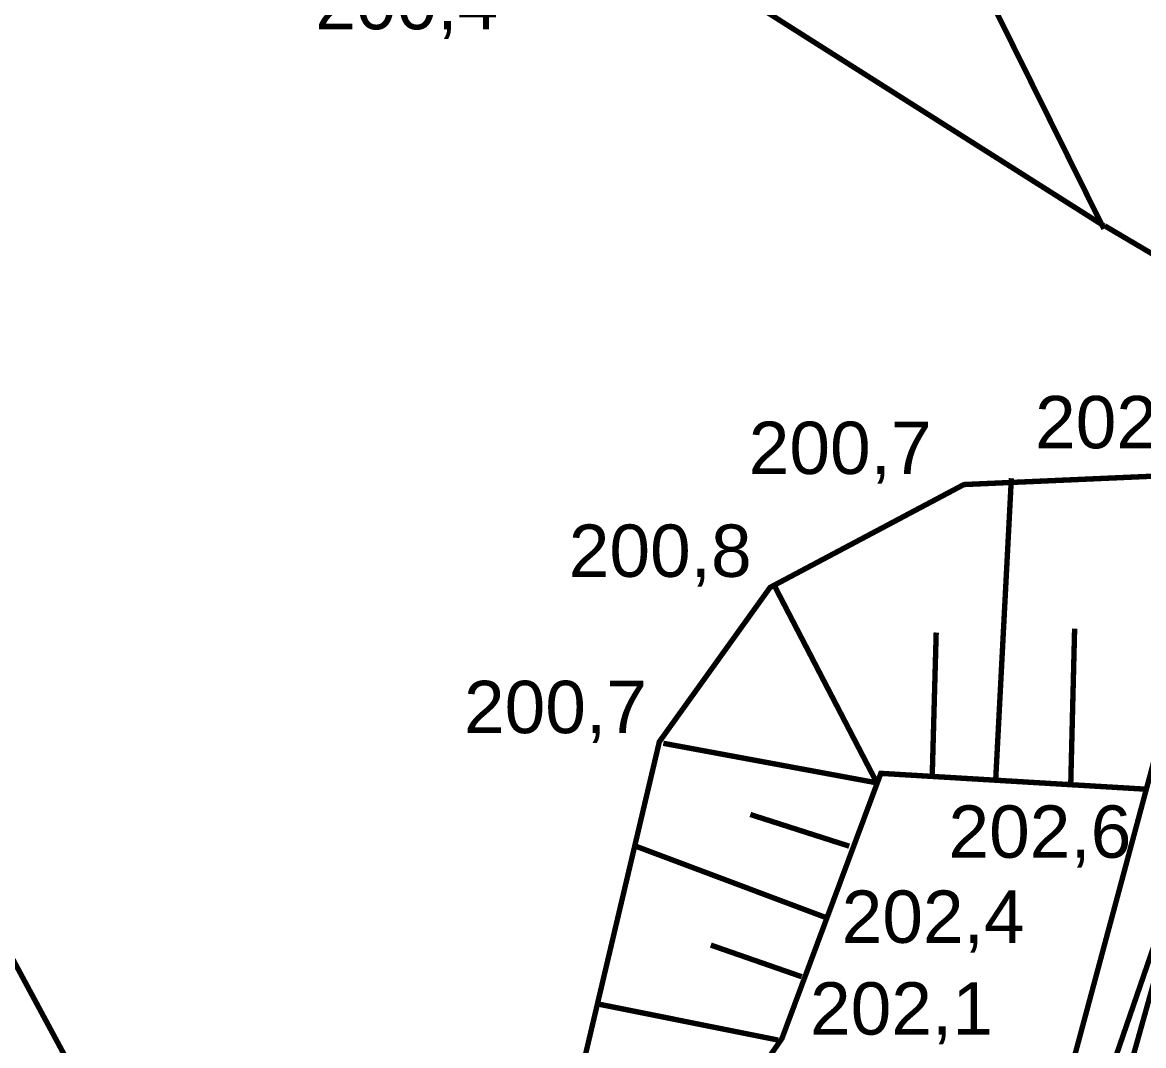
# Model space of a CAD drawing. Extents: x 7572697 to 7573818, y 5546684 to 5547005.
# Drawn here: x 7573078.51 to 7573097.26, y 5546837.21 to 5546854.32 of the extents above; entities that cross this region are included whole.
import ezdxf
from ezdxf.enums import TextEntityAlignment as Align

# ---------------------------------------------------------------- set-up
doc = ezdxf.new("R2010")
doc.units = 0
doc.header["$MEASUREMENT"] = 0
doc.linetypes.add('4', pattern=[1.5, 1, -0.5])
doc.styles.add('STYL_ARIAL', font='Arial', dxfattribs={"oblique": 0.1})

msp = doc.modelspace()

# ---------------------------------------------------------------- linework, layer by layer
at = {"color": 2, "const_width": 0.09}
for points in [[(7572999.3923, 5546936.0485), (7573037.7569, 5546936.1808), (7573049.0016, 5546932.3443), (7573066.0673, 5546907.2089), (7573080.659, 5546881.0549), (7573087.009, 5546869.9424), (7573091.3085, 5546861.5419), (7573096.6002, 5546850.866)], [(7573082.8418, 5546859.4186), (7573085.1569, 5546858.1618), (7573089.9194, 5546855.1522), (7573096.6001, 5546850.9189)], [(7573096.6131, 5546850.9191), (7573100.9787, 5546848.3394), (7573110.0738, 5546842.5516), (7573128.2044, 5546831.5582), (7573141.6717, 5546823.3561), (7573167.3959, 5546807.5406), (7573181.4255, 5546798.8887), (7573200.1845, 5546787.2404)]]:
    msp.add_lwpolyline(points, dxfattribs=at)
at = {"color": 0, "const_width": 0.09}
for points in [[(7573091.3482, 5546816.06), (7573096.1768, 5546833.7871), (7573100.807, 5546850.2838), (7573103.7175, 5546860.4703), (7573103.3206, 5546861.7535), (7573095.1185, 5546864.3993), (7573094.6555, 5546865.59), (7573099.418, 5546883.5816), (7573100.6086, 5546884.3092), (7573108.5461, 5546882.2587), (7573109.6706, 5546883.0525), (7573114.6977, 5546900.6076), (7573123.0982, 5546931.9077)], [(7573129.0116, 5546930.3864), (7573119.0897, 5546901.613), (7573110.2262, 5546875.8029), (7573103.8101, 5546857.3747), (7573095.7138, 5546833.8797), (7573089.5623, 5546816.4569)], [(7573084.8527, 5546826.5904), (7573074.2694, 5546846.2357), (7573061.6355, 5546848.3127)], [(7573101.7992, 5546846.3284), (7573098.8226, 5546847.1221), (7573095.3169, 5546834.0914), (7573098.2935, 5546833.2315), (7573101.8653, 5546846.3945)], [(7573094.0992, 5546846.7651), (7573094.0982, 5546846.7666), (7573094.0972, 5546846.768), (7573094.0963, 5546846.7695), (7573094.0955, 5546846.771), (7573094.0947, 5546846.7726), (7573094.0939, 5546846.7742), (7573094.0933, 5546846.7758), (7573094.0926, 5546846.7774), (7573094.092, 5546846.779), (7573094.0915, 5546846.7807), (7573094.0911, 5546846.7824), (7573094.0907, 5546846.7841), (7573094.0903, 5546846.7858), (7573094.0901, 5546846.7875), (7573094.0898, 5546846.7893), (7573094.0897, 5546846.791), (7573094.0896, 5546846.7927), (7573094.0895, 5546846.7945), (7573094.0896, 5546846.7962), (7573094.0896, 5546846.798), (7573094.0898, 5546846.7997), (7573094.09, 5546846.8014), (7573094.0903, 5546846.8032), (7573094.0906, 5546846.8049), (7573094.091, 5546846.8066), (7573094.0914, 5546846.8083), (7573094.0919, 5546846.8099), (7573094.0925, 5546846.8116), (7573094.0931, 5546846.8132), (7573094.0938, 5546846.8148), (7573094.0945, 5546846.8164), (7573094.0953, 5546846.818), (7573094.0961, 5546846.8195), (7573094.097, 5546846.821), (7573094.098, 5546846.8225), (7573094.099, 5546846.8239), (7573094.1, 5546846.8253), (7573094.1011, 5546846.8267), (7573094.1023, 5546846.828), (7573094.1034, 5546846.8293), (7573094.1047, 5546846.8305), (7573094.1059, 5546846.8317), (7573094.1073, 5546846.8329), (7573094.1086, 5546846.834), (7573094.11, 5546846.835), (7573094.1114, 5546846.836), (7573094.1129, 5546846.837), (7573094.1144, 5546846.8379), (7573094.1159, 5546846.8387), (7573094.1174, 5546846.8395), (7573094.119, 5546846.8403), (7573094.1206, 5546846.841), (7573094.1223, 5546846.8416), (7573094.1239, 5546846.8422), (7573094.1256, 5546846.8427), (7573094.1273, 5546846.8431), (7573094.129, 5546846.8435), (7573094.1307, 5546846.8439), (7573094.1324, 5546846.8442), (7573094.1341, 5546846.8444), (7573094.1359, 5546846.8445), (7573094.1376, 5546846.8446), (7573094.1393, 5546846.8447), (7573094.1411, 5546846.8447), (7573094.1428, 5546846.8446), (7573094.1446, 5546846.8444), (7573094.1463, 5546846.8442), (7573094.148, 5546846.844), (7573094.1497, 5546846.8436), (7573094.1515, 5546846.8432), (7573094.1531, 5546846.8428), (7573094.1548, 5546846.8423), (7573094.1565, 5546846.8417), (7573094.1581, 5546846.8411), (7573094.1597, 5546846.8404), (7573094.1613, 5546846.8397), (7573094.1628, 5546846.8389), (7573094.1644, 5546846.8381), (7573094.1659, 5546846.8372), (7573094.1673, 5546846.8362), (7573094.1688, 5546846.8352), (7573094.1702, 5546846.8342), (7573094.1715, 5546846.8331), (7573094.1729, 5546846.832), (7573094.1741, 5546846.8308), (7573094.1754, 5546846.8295), (7573094.1766, 5546846.8283), (7573094.1777, 5546846.827), (7573094.1788, 5546846.8256), (7573094.1799, 5546846.8242), (7573094.1809, 5546846.8228), (7573094.1818, 5546846.8213), (7573094.1827, 5546846.8198), (7573094.1836, 5546846.8183), (7573094.1844, 5546846.8168), (7573094.1851, 5546846.8152), (7573094.1858, 5546846.8136), (7573094.1865, 5546846.812), (7573094.187, 5546846.8103), (7573094.1876, 5546846.8086), (7573094.188, 5546846.807), (7573094.1884, 5546846.8053), (7573094.1887, 5546846.8036), (7573094.189, 5546846.8018), (7573094.1892, 5546846.8001), (7573094.1894, 5546846.7984), (7573094.1895, 5546846.7966), (7573094.1895, 5546846.7949), (7573094.1895, 5546846.7931), (7573094.1894, 5546846.7914), (7573094.1893, 5546846.7896), (7573094.1891, 5546846.7879), (7573094.1888, 5546846.7862), (7573094.1885, 5546846.7845), (7573094.1881, 5546846.7828), (7573094.1877, 5546846.7811), (7573094.1872, 5546846.7794), (7573094.1866, 5546846.7778), (7573094.186, 5546846.7761), (7573094.1853, 5546846.7745), (7573094.1846, 5546846.7729), (7573094.1838, 5546846.7714), (7573094.1829, 5546846.7698), (7573094.182, 5546846.7683), (7573094.1811, 5546846.7669), (7573094.1801, 5546846.7654), (7573094.1791, 5546846.764), (7573094.178, 5546846.7627), (7573094.1768, 5546846.7614), (7573094.1756, 5546846.7601), (7573094.1744, 5546846.7588), (7573094.1731, 5546846.7577), (7573094.1718, 5546846.7565), (7573094.1705, 5546846.7554), (7573094.1691, 5546846.7543), (7573094.1677, 5546846.7533), (7573094.1662, 5546846.7524), (7573094.1647, 5546846.7515), (7573094.1632, 5546846.7506), (7573094.1616, 5546846.7498), (7573094.1601, 5546846.7491), (7573094.1584, 5546846.7484), (7573094.1568, 5546846.7478), (7573094.1552, 5546846.7472), (7573094.1535, 5546846.7467), (7573094.1518, 5546846.7462), (7573094.1501, 5546846.7458), (7573094.1484, 5546846.7455), (7573094.1467, 5546846.7452), (7573094.145, 5546846.745), (7573094.1432, 5546846.7448), (7573094.1415, 5546846.7447), (7573094.1397, 5546846.7447), (7573094.138, 5546846.7447), (7573094.1362, 5546846.7448), (7573094.1345, 5546846.7449), (7573094.1328, 5546846.7451), (7573094.131, 5546846.7454), (7573094.1293, 5546846.7457), (7573094.1276, 5546846.7461), (7573094.1259, 5546846.7466), (7573094.1243, 5546846.7471), (7573094.1226, 5546846.7476), (7573094.121, 5546846.7482), (7573094.1194, 5546846.7489), (7573094.1178, 5546846.7497), (7573094.1162, 5546846.7504), (7573094.1147, 5546846.7513), (7573094.1132, 5546846.7522), (7573094.1117, 5546846.7531), (7573094.1103, 5546846.7541), (7573094.1089, 5546846.7552), (7573094.1075, 5546846.7563), (7573094.1062, 5546846.7574), (7573094.1049, 5546846.7586), (7573094.1037, 5546846.7598), (7573094.1025, 5546846.7611), (7573094.1014, 5546846.7624), (7573094.0992, 5546846.7651)], [(7573094.7878, 5546841.6055), (7573095.0524, 5546846.6987)], [(7573090.8581, 5546845.0453), (7573090.8571, 5546845.0468), (7573090.8561, 5546845.0482), (7573090.8552, 5546845.0497), (7573090.8543, 5546845.0512), (7573090.8535, 5546845.0528), (7573090.8528, 5546845.0544), (7573090.8521, 5546845.056), (7573090.8515, 5546845.0576), (7573090.8509, 5546845.0593), (7573090.8504, 5546845.0609), (7573090.8499, 5546845.0626), (7573090.8495, 5546845.0643), (7573090.8492, 5546845.066), (7573090.8489, 5546845.0677), (7573090.8487, 5546845.0695), (7573090.8485, 5546845.0712), (7573090.8484, 5546845.073), (7573090.8484, 5546845.0747), (7573090.8484, 5546845.0764), (7573090.8485, 5546845.0782), (7573090.8487, 5546845.0799), (7573090.8489, 5546845.0817), (7573090.8491, 5546845.0834), (7573090.8495, 5546845.0851), (7573090.8498, 5546845.0868), (7573090.8503, 5546845.0885), (7573090.8508, 5546845.0902), (7573090.8513, 5546845.0918), (7573090.852, 5546845.0934), (7573090.8526, 5546845.095), (7573090.8534, 5546845.0966), (7573090.8542, 5546845.0982), (7573090.855, 5546845.0997), (7573090.8559, 5546845.1012), (7573090.8568, 5546845.1027), (7573090.8578, 5546845.1041), (7573090.8589, 5546845.1055), (7573090.86, 5546845.1069), (7573090.8611, 5546845.1082), (7573090.8623, 5546845.1095), (7573090.8635, 5546845.1107), (7573090.8648, 5546845.1119), (7573090.8661, 5546845.1131), (7573090.8675, 5546845.1142), (7573090.8689, 5546845.1152), (7573090.8703, 5546845.1162), (7573090.8717, 5546845.1172), (7573090.8732, 5546845.1181), (7573090.8748, 5546845.1189), (7573090.8763, 5546845.1197), (7573090.8779, 5546845.1205), (7573090.8795, 5546845.1212), (7573090.8811, 5546845.1218), (7573090.8828, 5546845.1224), (7573090.8844, 5546845.1229), (7573090.8861, 5546845.1234), (7573090.8878, 5546845.1238), (7573090.8895, 5546845.1241), (7573090.8912, 5546845.1244), (7573090.893, 5546845.1246), (7573090.8947, 5546845.1248), (7573090.8965, 5546845.1249), (7573090.8982, 5546845.1249), (7573090.8999, 5546845.1249), (7573090.9017, 5546845.1248), (7573090.9034, 5546845.1246), (7573090.9052, 5546845.1244), (7573090.9069, 5546845.1242), (7573090.9086, 5546845.1238), (7573090.9103, 5546845.1234), (7573090.912, 5546845.123), (7573090.9137, 5546845.1225), (7573090.9153, 5546845.1219), (7573090.9169, 5546845.1213), (7573090.9186, 5546845.1206), (7573090.9201, 5546845.1199), (7573090.9217, 5546845.1191), (7573090.9232, 5546845.1183), (7573090.9247, 5546845.1174), (7573090.9262, 5546845.1164), (7573090.9276, 5546845.1155), (7573090.929, 5546845.1144), (7573090.9304, 5546845.1133), (7573090.9317, 5546845.1122), (7573090.933, 5546845.111), (7573090.9342, 5546845.1098), (7573090.9354, 5546845.1085), (7573090.9366, 5546845.1072), (7573090.9377, 5546845.1058), (7573090.9387, 5546845.1044), (7573090.9397, 5546845.103), (7573090.9407, 5546845.1015), (7573090.9416, 5546845.1001), (7573090.9425, 5546845.0985), (7573090.9433, 5546845.097), (7573090.944, 5546845.0954), (7573090.9447, 5546845.0938), (7573090.9453, 5546845.0922), (7573090.9459, 5546845.0905), (7573090.9464, 5546845.0889), (7573090.9469, 5546845.0872), (7573090.9473, 5546845.0855), (7573090.9476, 5546845.0838), (7573090.9479, 5546845.082), (7573090.9481, 5546845.0803), (7573090.9483, 5546845.0786), (7573090.9484, 5546845.0768), (7573090.9484, 5546845.0751), (7573090.9484, 5546845.0733), (7573090.9483, 5546845.0716), (7573090.9481, 5546845.0699), (7573090.9479, 5546845.0681), (7573090.9477, 5546845.0664), (7573090.9473, 5546845.0647), (7573090.947, 5546845.063), (7573090.9465, 5546845.0613), (7573090.946, 5546845.0596), (7573090.9454, 5546845.058), (7573090.9448, 5546845.0563), (7573090.9442, 5546845.0547), (7573090.9434, 5546845.0531), (7573090.9426, 5546845.0516), (7573090.9418, 5546845.0501), (7573090.9409, 5546845.0486), (7573090.94, 5546845.0471), (7573090.939, 5546845.0457), (7573090.9379, 5546845.0443), (7573090.9368, 5546845.0429), (7573090.9357, 5546845.0416), (7573090.9345, 5546845.0403), (7573090.9333, 5546845.0391), (7573090.932, 5546845.0379), (7573090.9307, 5546845.0367), (7573090.9293, 5546845.0356), (7573090.9279, 5546845.0346), (7573090.9265, 5546845.0335), (7573090.9251, 5546845.0326), (7573090.9236, 5546845.0317), (7573090.922, 5546845.0308), (7573090.9205, 5546845.03), (7573090.9189, 5546845.0293), (7573090.9173, 5546845.0286), (7573090.9157, 5546845.028), (7573090.914, 5546845.0274), (7573090.9124, 5546845.0269), (7573090.9107, 5546845.0264), (7573090.909, 5546845.026), (7573090.9073, 5546845.0257), (7573090.9055, 5546845.0254), (7573090.9038, 5546845.0252), (7573090.9021, 5546845.025), (7573090.9003, 5546845.0249), (7573090.8986, 5546845.0249), (7573090.8968, 5546845.0249), (7573090.8951, 5546845.025), (7573090.8934, 5546845.0251), (7573090.8916, 5546845.0253), (7573090.8899, 5546845.0256), (7573090.8882, 5546845.0259), (7573090.8865, 5546845.0263), (7573090.8848, 5546845.0268), (7573090.8831, 5546845.0273), (7573090.8815, 5546845.0278), (7573090.8798, 5546845.0285), (7573090.8782, 5546845.0291), (7573090.8767, 5546845.0299), (7573090.8751, 5546845.0307), (7573090.8736, 5546845.0315), (7573090.8721, 5546845.0324), (7573090.8706, 5546845.0333), (7573090.8692, 5546845.0343), (7573090.8678, 5546845.0354), (7573090.8664, 5546845.0365), (7573090.8651, 5546845.0376), (7573090.8638, 5546845.0388), (7573090.8626, 5546845.04), (7573090.8614, 5546845.0413), (7573090.8602, 5546845.0426), (7573090.8581, 5546845.0453)], [(7573092.8034, 5546841.6055), (7573091.0836, 5546844.9128)], [(7573093.7294, 5546841.7378), (7573093.7955, 5546844.119)], [(7573096.0445, 5546841.5394), (7573096.1106, 5546844.1852)], [(7573088.8737, 5546842.3334), (7573088.8727, 5546842.3348), (7573088.8717, 5546842.3363), (7573088.8708, 5546842.3377), (7573088.87, 5546842.3393), (7573088.8692, 5546842.3408), (7573088.8684, 5546842.3424), (7573088.8677, 5546842.344), (7573088.8671, 5546842.3456), (7573088.8665, 5546842.3473), (7573088.866, 5546842.3489), (7573088.8656, 5546842.3506), (7573088.8652, 5546842.3523), (7573088.8648, 5546842.354), (7573088.8645, 5546842.3558), (7573088.8643, 5546842.3575), (7573088.8642, 5546842.3592), (7573088.8641, 5546842.361), (7573088.864, 5546842.3627), (7573088.864, 5546842.3645), (7573088.8641, 5546842.3662), (7573088.8643, 5546842.3679), (7573088.8645, 5546842.3697), (7573088.8647, 5546842.3714), (7573088.8651, 5546842.3731), (7573088.8655, 5546842.3748), (7573088.8659, 5546842.3765), (7573088.8664, 5546842.3782), (7573088.867, 5546842.3798), (7573088.8676, 5546842.3815), (7573088.8683, 5546842.3831), (7573088.869, 5546842.3847), (7573088.8698, 5546842.3862), (7573088.8706, 5546842.3877), (7573088.8715, 5546842.3892), (7573088.8725, 5546842.3907), (7573088.8735, 5546842.3921), (7573088.8745, 5546842.3935), (7573088.8756, 5546842.3949), (7573088.8767, 5546842.3962), (7573088.8779, 5546842.3975), (7573088.8792, 5546842.3987), (7573088.8804, 5546842.3999), (7573088.8817, 5546842.4011), (7573088.8831, 5546842.4022), (7573088.8845, 5546842.4032), (7573088.8859, 5546842.4043), (7573088.8874, 5546842.4052), (7573088.8889, 5546842.4061), (7573088.8904, 5546842.407), (7573088.8919, 5546842.4078), (7573088.8935, 5546842.4085), (7573088.8951, 5546842.4092), (7573088.8967, 5546842.4098), (7573088.8984, 5546842.4104), (7573088.9001, 5546842.4109), (7573088.9017, 5546842.4114), (7573088.9034, 5546842.4118), (7573088.9052, 5546842.4121), (7573088.9069, 5546842.4124), (7573088.9086, 5546842.4126), (7573088.9103, 5546842.4128), (7573088.9121, 5546842.4129), (7573088.9138, 5546842.4129), (7573088.9156, 5546842.4129), (7573088.9173, 5546842.4128), (7573088.9191, 5546842.4127), (7573088.9208, 5546842.4125), (7573088.9225, 5546842.4122), (7573088.9242, 5546842.4119), (7573088.9259, 5546842.4115), (7573088.9276, 5546842.411), (7573088.9293, 5546842.4105), (7573088.9309, 5546842.41), (7573088.9326, 5546842.4093), (7573088.9342, 5546842.4087), (7573088.9358, 5546842.4079), (7573088.9373, 5546842.4071), (7573088.9389, 5546842.4063), (7573088.9404, 5546842.4054), (7573088.9418, 5546842.4045), (7573088.9433, 5546842.4035), (7573088.9447, 5546842.4024), (7573088.946, 5546842.4013), (7573088.9473, 5546842.4002), (7573088.9486, 5546842.399), (7573088.9499, 5546842.3978), (7573088.9511, 5546842.3965), (7573088.9522, 5546842.3952), (7573088.9533, 5546842.3938), (7573088.9544, 5546842.3925), (7573088.9554, 5546842.391), (7573088.9563, 5546842.3896), (7573088.9572, 5546842.3881), (7573088.9581, 5546842.3866), (7573088.9589, 5546842.385), (7573088.9596, 5546842.3834), (7573088.9603, 5546842.3818), (7573088.9609, 5546842.3802), (7573088.9615, 5546842.3785), (7573088.962, 5546842.3769), (7573088.9625, 5546842.3752), (7573088.9629, 5546842.3735), (7573088.9632, 5546842.3718), (7573088.9635, 5546842.3701), (7573088.9637, 5546842.3683), (7573088.9639, 5546842.3666), (7573088.964, 5546842.3648), (7573088.964, 5546842.3631), (7573088.964, 5546842.3614), (7573088.9639, 5546842.3596), (7573088.9638, 5546842.3579), (7573088.9636, 5546842.3561), (7573088.9633, 5546842.3544), (7573088.963, 5546842.3527), (7573088.9626, 5546842.351), (7573088.9621, 5546842.3493), (7573088.9616, 5546842.3476), (7573088.9611, 5546842.346), (7573088.9605, 5546842.3444), (7573088.9598, 5546842.3427), (7573088.959, 5546842.3412), (7573088.9583, 5546842.3396), (7573088.9574, 5546842.3381), (7573088.9565, 5546842.3366), (7573088.9556, 5546842.3351), (7573088.9546, 5546842.3337), (7573088.9535, 5546842.3323), (7573088.9524, 5546842.3309), (7573088.9513, 5546842.3296), (7573088.9501, 5546842.3283), (7573088.9489, 5546842.3271), (7573088.9476, 5546842.3259), (7573088.9463, 5546842.3247), (7573088.945, 5546842.3236), (7573088.9436, 5546842.3226), (7573088.9421, 5546842.3216), (7573088.9407, 5546842.3206), (7573088.9392, 5546842.3197), (7573088.9377, 5546842.3189), (7573088.9361, 5546842.3181), (7573088.9345, 5546842.3173), (7573088.9329, 5546842.3166), (7573088.9313, 5546842.316), (7573088.9297, 5546842.3154), (7573088.928, 5546842.3149), (7573088.9263, 5546842.3144), (7573088.9246, 5546842.314), (7573088.9229, 5546842.3137), (7573088.9212, 5546842.3134), (7573088.9194, 5546842.3132), (7573088.9177, 5546842.313), (7573088.916, 5546842.3129), (7573088.9142, 5546842.3129), (7573088.9125, 5546842.3129), (7573088.9107, 5546842.313), (7573088.909, 5546842.3132), (7573088.9073, 5546842.3134), (7573088.9055, 5546842.3136), (7573088.9038, 5546842.314), (7573088.9021, 5546842.3143), (7573088.9004, 5546842.3148), (7573088.8988, 5546842.3153), (7573088.8971, 5546842.3159), (7573088.8955, 5546842.3165), (7573088.8939, 5546842.3172), (7573088.8923, 5546842.3179), (7573088.8907, 5546842.3187), (7573088.8892, 5546842.3195), (7573088.8877, 5546842.3204), (7573088.8862, 5546842.3214), (7573088.8848, 5546842.3223), (7573088.8834, 5546842.3234), (7573088.882, 5546842.3245), (7573088.8807, 5546842.3256), (7573088.8794, 5546842.3268), (7573088.8782, 5546842.328), (7573088.877, 5546842.3293), (7573088.8758, 5546842.3306), (7573088.8737, 5546842.3334)], [(7573092.8034, 5546841.6055), (7573089.2315, 5546842.267)], [(7573093.0409, 5546841.5396), (7573093.0399, 5546841.541), (7573093.0389, 5546841.5425), (7573093.038, 5546841.544), (7573093.0372, 5546841.5455), (7573093.0364, 5546841.5471), (7573093.0356, 5546841.5486), (7573093.0349, 5546841.5503), (7573093.0343, 5546841.5519), (7573093.0337, 5546841.5535), (7573093.0332, 5546841.5552), (7573093.0327, 5546841.5569), (7573093.0323, 5546841.5586), (7573093.032, 5546841.5603), (7573093.0317, 5546841.562), (7573093.0315, 5546841.5637), (7573093.0313, 5546841.5655), (7573093.0312, 5546841.5672), (7573093.0312, 5546841.569), (7573093.0312, 5546841.5707), (7573093.0313, 5546841.5725), (7573093.0315, 5546841.5742), (7573093.0317, 5546841.5759), (7573093.0319, 5546841.5777), (7573093.0323, 5546841.5794), (7573093.0326, 5546841.5811), (7573093.0331, 5546841.5828), (7573093.0336, 5546841.5844), (7573093.0342, 5546841.5861), (7573093.0348, 5546841.5877), (7573093.0355, 5546841.5893), (7573093.0362, 5546841.5909), (7573093.037, 5546841.5925), (7573093.0378, 5546841.594), (7573093.0387, 5546841.5955), (7573093.0396, 5546841.597), (7573093.0406, 5546841.5984), (7573093.0417, 5546841.5998), (7573093.0428, 5546841.6012), (7573093.0439, 5546841.6025), (7573093.0451, 5546841.6038), (7573093.0463, 5546841.605), (7573093.0476, 5546841.6062), (7573093.0489, 5546841.6073), (7573093.0503, 5546841.6084), (7573093.0517, 5546841.6095), (7573093.0531, 5546841.6105), (7573093.0545, 5546841.6115), (7573093.056, 5546841.6124), (7573093.0576, 5546841.6132), (7573093.0591, 5546841.614), (7573093.0607, 5546841.6148), (7573093.0623, 5546841.6154), (7573093.0639, 5546841.6161), (7573093.0656, 5546841.6167), (7573093.0672, 5546841.6172), (7573093.0689, 5546841.6176), (7573093.0706, 5546841.618), (7573093.0723, 5546841.6184), (7573093.0741, 5546841.6186), (7573093.0758, 5546841.6189), (7573093.0775, 5546841.619), (7573093.0793, 5546841.6191), (7573093.081, 5546841.6192), (7573093.0828, 5546841.6191), (7573093.0845, 5546841.6191), (7573093.0862, 5546841.6189), (7573093.088, 5546841.6187), (7573093.0897, 5546841.6184), (7573093.0914, 5546841.6181), (7573093.0931, 5546841.6177), (7573093.0948, 5546841.6173), (7573093.0965, 5546841.6168), (7573093.0981, 5546841.6162), (7573093.0998, 5546841.6156), (7573093.1014, 5546841.6149), (7573093.103, 5546841.6142), (7573093.1045, 5546841.6134), (7573093.106, 5546841.6126), (7573093.1075, 5546841.6117), (7573093.109, 5546841.6107), (7573093.1104, 5546841.6097), (7573093.1118, 5546841.6087), (7573093.1132, 5546841.6076), (7573093.1145, 5546841.6064), (7573093.1158, 5546841.6053), (7573093.117, 5546841.604), (7573093.1182, 5546841.6028), (7573093.1194, 5546841.6014), (7573093.1205, 5546841.6001), (7573093.1215, 5546841.5987), (7573093.1226, 5546841.5973), (7573093.1235, 5546841.5958), (7573093.1244, 5546841.5943), (7573093.1253, 5546841.5928), (7573093.1261, 5546841.5913), (7573093.1268, 5546841.5897), (7573093.1275, 5546841.5881), (7573093.1281, 5546841.5864), (7573093.1287, 5546841.5848), (7573093.1292, 5546841.5831), (7573093.1297, 5546841.5814), (7573093.1301, 5546841.5797), (7573093.1304, 5546841.578), (7573093.1307, 5546841.5763), (7573093.1309, 5546841.5746), (7573093.1311, 5546841.5728), (7573093.1312, 5546841.5711), (7573093.1312, 5546841.5694), (7573093.1312, 5546841.5676), (7573093.1311, 5546841.5659), (7573093.131, 5546841.5641), (7573093.1307, 5546841.5624), (7573093.1305, 5546841.5607), (7573093.1302, 5546841.559), (7573093.1298, 5546841.5573), (7573093.1293, 5546841.5556), (7573093.1288, 5546841.5539), (7573093.1283, 5546841.5522), (7573093.1276, 5546841.5506), (7573093.127, 5546841.549), (7573093.1262, 5546841.5474), (7573093.1254, 5546841.5459), (7573093.1246, 5546841.5443), (7573093.1237, 5546841.5428), (7573093.1228, 5546841.5414), (7573093.1218, 5546841.5399), (7573093.1207, 5546841.5385), (7573093.1196, 5546841.5372), (7573093.1185, 5546841.5358), (7573093.1173, 5546841.5346), (7573093.1161, 5546841.5333), (7573093.1148, 5546841.5321), (7573093.1135, 5546841.531), (7573093.1121, 5546841.5299), (7573093.1108, 5546841.5288), (7573093.1093, 5546841.5278), (7573093.1079, 5546841.5269), (7573093.1064, 5546841.526), (7573093.1049, 5546841.5251), (7573093.1033, 5546841.5243), (7573093.1017, 5546841.5236), (7573093.1001, 5546841.5229), (7573093.0985, 5546841.5222), (7573093.0968, 5546841.5217), (7573093.0952, 5546841.5212), (7573093.0935, 5546841.5207), (7573093.0918, 5546841.5203), (7573093.0901, 5546841.52), (7573093.0884, 5546841.5197), (7573093.0866, 5546841.5195), (7573093.0849, 5546841.5193), (7573093.0831, 5546841.5192), (7573093.0814, 5546841.5192), (7573093.0797, 5546841.5192), (7573093.0779, 5546841.5193), (7573093.0762, 5546841.5194), (7573093.0744, 5546841.5196), (7573093.0727, 5546841.5199), (7573093.071, 5546841.5202), (7573093.0693, 5546841.5206), (7573093.0676, 5546841.521), (7573093.0659, 5546841.5215), (7573093.0643, 5546841.5221), (7573093.0627, 5546841.5227), (7573093.061, 5546841.5234), (7573093.0595, 5546841.5241), (7573093.0579, 5546841.5249), (7573093.0564, 5546841.5258), (7573093.0549, 5546841.5267), (7573093.0534, 5546841.5276), (7573093.052, 5546841.5286), (7573093.0506, 5546841.5296), (7573093.0492, 5546841.5307), (7573093.0479, 5546841.5319), (7573093.0466, 5546841.5331), (7573093.0454, 5546841.5343), (7573093.0442, 5546841.5356), (7573093.043, 5546841.5369), (7573093.0409, 5546841.5396)], [(7573092.3404, 5546840.5472), (7573090.6868, 5546841.0764)], [(7573091.9435, 5546839.3566), (7573088.7685, 5546840.5472)], [(7573092.1148, 5546839.3568), (7573092.1138, 5546839.3582), (7573092.1129, 5546839.3597), (7573092.112, 5546839.3612), (7573092.1111, 5546839.3627), (7573092.1103, 5546839.3643), (7573092.1096, 5546839.3658), (7573092.1089, 5546839.3674), (7573092.1082, 5546839.3691), (7573092.1077, 5546839.3707), (7573092.1072, 5546839.3724), (7573092.1067, 5546839.3741), (7573092.1063, 5546839.3758), (7573092.106, 5546839.3775), (7573092.1057, 5546839.3792), (7573092.1055, 5546839.3809), (7573092.1053, 5546839.3827), (7573092.1052, 5546839.3844), (7573092.1052, 5546839.3862), (7573092.1052, 5546839.3879), (7573092.1053, 5546839.3896), (7573092.1054, 5546839.3914), (7573092.1056, 5546839.3931), (7573092.1059, 5546839.3948), (7573092.1062, 5546839.3966), (7573092.1066, 5546839.3983), (7573092.1071, 5546839.3999), (7573092.1076, 5546839.4016), (7573092.1081, 5546839.4033), (7573092.1087, 5546839.4049), (7573092.1094, 5546839.4065), (7573092.1101, 5546839.4081), (7573092.1109, 5546839.4097), (7573092.1118, 5546839.4112), (7573092.1127, 5546839.4127), (7573092.1136, 5546839.4141), (7573092.1146, 5546839.4156), (7573092.1156, 5546839.417), (7573092.1167, 5546839.4183), (7573092.1179, 5546839.4197), (7573092.1191, 5546839.4209), (7573092.1203, 5546839.4222), (7573092.1216, 5546839.4234), (7573092.1229, 5546839.4245), (7573092.1242, 5546839.4256), (7573092.1256, 5546839.4267), (7573092.127, 5546839.4277), (7573092.1285, 5546839.4287), (7573092.13, 5546839.4296), (7573092.1315, 5546839.4304), (7573092.1331, 5546839.4312), (7573092.1347, 5546839.4319), (7573092.1363, 5546839.4326), (7573092.1379, 5546839.4333), (7573092.1395, 5546839.4338), (7573092.1412, 5546839.4344), (7573092.1429, 5546839.4348), (7573092.1446, 5546839.4352), (7573092.1463, 5546839.4356), (7573092.148, 5546839.4358), (7573092.1497, 5546839.4361), (7573092.1515, 5546839.4362), (7573092.1532, 5546839.4363), (7573092.155, 5546839.4363), (7573092.1567, 5546839.4363), (7573092.1585, 5546839.4362), (7573092.1602, 5546839.4361), (7573092.1619, 5546839.4359), (7573092.1637, 5546839.4356), (7573092.1654, 5546839.4353), (7573092.1671, 5546839.4349), (7573092.1688, 5546839.4345), (7573092.1704, 5546839.434), (7573092.1721, 5546839.4334), (7573092.1737, 5546839.4328), (7573092.1753, 5546839.4321), (7573092.1769, 5546839.4314), (7573092.1785, 5546839.4306), (7573092.18, 5546839.4297), (7573092.1815, 5546839.4289), (7573092.183, 5546839.4279), (7573092.1844, 5546839.4269), (7573092.1858, 5546839.4259), (7573092.1872, 5546839.4248), (7573092.1885, 5546839.4236), (7573092.1898, 5546839.4225), (7573092.191, 5546839.4212), (7573092.1922, 5546839.4199), (7573092.1933, 5546839.4186), (7573092.1944, 5546839.4173), (7573092.1955, 5546839.4159), (7573092.1965, 5546839.4145), (7573092.1975, 5546839.413), (7573092.1984, 5546839.4115), (7573092.1992, 5546839.41), (7573092.2, 5546839.4084), (7573092.2008, 5546839.4069), (7573092.2015, 5546839.4053), (7573092.2021, 5546839.4036), (7573092.2027, 5546839.402), (7573092.2032, 5546839.4003), (7573092.2036, 5546839.3986), (7573092.204, 5546839.3969), (7573092.2044, 5546839.3952), (7573092.2047, 5546839.3935), (7573092.2049, 5546839.3918), (7573092.205, 5546839.39), (7573092.2051, 5546839.3883), (7573092.2052, 5546839.3865), (7573092.2051, 5546839.3848), (7573092.2051, 5546839.3831), (7573092.2049, 5546839.3813), (7573092.2047, 5546839.3796), (7573092.2044, 5546839.3779), (7573092.2041, 5546839.3761), (7573092.2037, 5546839.3744), (7573092.2033, 5546839.3728), (7573092.2028, 5546839.3711), (7573092.2022, 5546839.3694), (7573092.2016, 5546839.3678), (7573092.2009, 5546839.3662), (7573092.2002, 5546839.3646), (7573092.1994, 5546839.363), (7573092.1986, 5546839.3615), (7573092.1977, 5546839.36), (7573092.1967, 5546839.3586), (7573092.1957, 5546839.3571), (7573092.1947, 5546839.3557), (7573092.1936, 5546839.3544), (7573092.1925, 5546839.353), (7573092.1913, 5546839.3518), (7573092.19, 5546839.3505), (7573092.1888, 5546839.3493), (7573092.1875, 5546839.3482), (7573092.1861, 5546839.3471), (7573092.1847, 5546839.346), (7573092.1833, 5546839.345), (7573092.1818, 5546839.344), (7573092.1803, 5546839.3431), (7573092.1788, 5546839.3423), (7573092.1773, 5546839.3415), (7573092.1757, 5546839.3408), (7573092.1741, 5546839.3401), (7573092.1724, 5546839.3394), (7573092.1708, 5546839.3389), (7573092.1691, 5546839.3383), (7573092.1674, 5546839.3379), (7573092.1658, 5546839.3375), (7573092.164, 5546839.3371), (7573092.1623, 5546839.3369), (7573092.1606, 5546839.3366), (7573092.1588, 5546839.3365), (7573092.1571, 5546839.3364), (7573092.1554, 5546839.3364), (7573092.1536, 5546839.3364), (7573092.1519, 5546839.3365), (7573092.1501, 5546839.3366), (7573092.1484, 5546839.3368), (7573092.1467, 5546839.3371), (7573092.145, 5546839.3374), (7573092.1433, 5546839.3378), (7573092.1416, 5546839.3382), (7573092.1399, 5546839.3387), (7573092.1382, 5546839.3393), (7573092.1366, 5546839.3399), (7573092.135, 5546839.3406), (7573092.1334, 5546839.3413), (7573092.1319, 5546839.3421), (7573092.1303, 5546839.343), (7573092.1288, 5546839.3438), (7573092.1274, 5546839.3448), (7573092.1259, 5546839.3458), (7573092.1245, 5546839.3468), (7573092.1232, 5546839.3479), (7573092.1219, 5546839.3491), (7573092.1206, 5546839.3502), (7573092.1193, 5546839.3515), (7573092.1181, 5546839.3528), (7573092.117, 5546839.3541), (7573092.1148, 5546839.3568)], [(7573091.5466, 5546838.3644), (7573090.0252, 5546838.8936)], [(7573091.1497, 5546837.3061), (7573088.1731, 5546837.9014)], [(7573091.3872, 5546837.3724), (7573091.3862, 5546837.3739), (7573091.3853, 5546837.3753), (7573091.3844, 5546837.3768), (7573091.3835, 5546837.3783), (7573091.3827, 5546837.3799), (7573091.382, 5546837.3815), (7573091.3813, 5546837.3831), (7573091.3806, 5546837.3847), (7573091.3801, 5546837.3863), (7573091.3796, 5546837.388), (7573091.3791, 5546837.3897), (7573091.3787, 5546837.3914), (7573091.3784, 5546837.3931), (7573091.3781, 5546837.3948), (7573091.3779, 5546837.3966), (7573091.3777, 5546837.3983), (7573091.3776, 5546837.4), (7573091.3776, 5546837.4018), (7573091.3776, 5546837.4035), (7573091.3777, 5546837.4053), (7573091.3778, 5546837.407), (7573091.378, 5546837.4087), (7573091.3783, 5546837.4105), (7573091.3786, 5546837.4122), (7573091.379, 5546837.4139), (7573091.3794, 5546837.4156), (7573091.38, 5546837.4172), (7573091.3805, 5546837.4189), (7573091.3811, 5546837.4205), (7573091.3818, 5546837.4221), (7573091.3825, 5546837.4237), (7573091.3833, 5546837.4253), (7573091.3842, 5546837.4268), (7573091.3851, 5546837.4283), (7573091.386, 5546837.4298), (7573091.387, 5546837.4312), (7573091.388, 5546837.4326), (7573091.3891, 5546837.434), (7573091.3903, 5546837.4353), (7573091.3915, 5546837.4366), (7573091.3927, 5546837.4378), (7573091.394, 5546837.439), (7573091.3953, 5546837.4402), (7573091.3966, 5546837.4413), (7573091.398, 5546837.4423), (7573091.3994, 5546837.4433), (7573091.4009, 5546837.4443), (7573091.4024, 5546837.4452), (7573091.4039, 5546837.446), (7573091.4055, 5546837.4468), (7573091.4071, 5546837.4476), (7573091.4087, 5546837.4483), (7573091.4103, 5546837.4489), (7573091.4119, 5546837.4495), (7573091.4136, 5546837.45), (7573091.4153, 5546837.4504), (7573091.417, 5546837.4508), (7573091.4187, 5546837.4512), (7573091.4204, 5546837.4515), (7573091.4221, 5546837.4517), (7573091.4239, 5546837.4518), (7573091.4256, 5546837.4519), (7573091.4274, 5546837.452), (7573091.4291, 5546837.452), (7573091.4309, 5546837.4519), (7573091.4326, 5546837.4517), (7573091.4343, 5546837.4515), (7573091.4361, 5546837.4512), (7573091.4378, 5546837.4509), (7573091.4395, 5546837.4505), (7573091.4412, 5546837.4501), (7573091.4428, 5546837.4496), (7573091.4445, 5546837.449), (7573091.4461, 5546837.4484), (7573091.4477, 5546837.4477), (7573091.4493, 5546837.447), (7573091.4509, 5546837.4462), (7573091.4524, 5546837.4454), (7573091.4539, 5546837.4445), (7573091.4554, 5546837.4435), (7573091.4568, 5546837.4425), (7573091.4582, 5546837.4415), (7573091.4596, 5546837.4404), (7573091.4609, 5546837.4393), (7573091.4622, 5546837.4381), (7573091.4634, 5546837.4368), (7573091.4646, 5546837.4356), (7573091.4657, 5546837.4343), (7573091.4668, 5546837.4329), (7573091.4679, 5546837.4315), (7573091.4689, 5546837.4301), (7573091.4699, 5546837.4286), (7573091.4708, 5546837.4271), (7573091.4716, 5546837.4256), (7573091.4724, 5546837.4241), (7573091.4732, 5546837.4225), (7573091.4739, 5546837.4209), (7573091.4745, 5546837.4193), (7573091.4751, 5546837.4176), (7573091.4756, 5546837.4159), (7573091.476, 5546837.4143), (7573091.4764, 5546837.4126), (7573091.4768, 5546837.4108), (7573091.477, 5546837.4091), (7573091.4773, 5546837.4074), (7573091.4774, 5546837.4057), (7573091.4775, 5546837.4039), (7573091.4776, 5546837.4022), (7573091.4775, 5546837.4004), (7573091.4775, 5546837.3987), (7573091.4773, 5546837.3969), (7573091.4771, 5546837.3952), (7573091.4768, 5546837.3935), (7573091.4765, 5546837.3918), (7573091.4761, 5546837.3901), (7573091.4757, 5546837.3884), (7573091.4752, 5546837.3867), (7573091.4746, 5546837.3851), (7573091.474, 5546837.3834), (7573091.4733, 5546837.3818), (7573091.4726, 5546837.3802), (7573091.4718, 5546837.3787), (7573091.471, 5546837.3771), (7573091.4701, 5546837.3756), (7573091.4691, 5546837.3742), (7573091.4681, 5546837.3727), (7573091.4671, 5546837.3713), (7573091.466, 5546837.37), (7573091.4648, 5546837.3687), (7573091.4637, 5546837.3674), (7573091.4624, 5546837.3661), (7573091.4612, 5546837.3649), (7573091.4599, 5546837.3638), (7573091.4585, 5546837.3627), (7573091.4571, 5546837.3616), (7573091.4557, 5546837.3606), (7573091.4542, 5546837.3597), (7573091.4527, 5546837.3588), (7573091.4512, 5546837.3579), (7573091.4497, 5546837.3571), (7573091.4481, 5546837.3564), (7573091.4465, 5546837.3557), (7573091.4448, 5546837.3551), (7573091.4432, 5546837.3545), (7573091.4415, 5546837.354), (7573091.4398, 5546837.3535), (7573091.4381, 5546837.3531), (7573091.4364, 5546837.3528), (7573091.4347, 5546837.3525), (7573091.433, 5546837.3523), (7573091.4312, 5546837.3521), (7573091.4295, 5546837.352), (7573091.4278, 5546837.352), (7573091.426, 5546837.352), (7573091.4243, 5546837.3521), (7573091.4225, 5546837.3522), (7573091.4208, 5546837.3524), (7573091.4191, 5546837.3527), (7573091.4174, 5546837.353), (7573091.4157, 5546837.3534), (7573091.414, 5546837.3539), (7573091.4123, 5546837.3544), (7573091.4106, 5546837.3549), (7573091.409, 5546837.3555), (7573091.4074, 5546837.3562), (7573091.4058, 5546837.357), (7573091.4043, 5546837.3577), (7573091.4027, 5546837.3586), (7573091.4012, 5546837.3595), (7573091.3998, 5546837.3604), (7573091.3983, 5546837.3614), (7573091.3969, 5546837.3625), (7573091.3956, 5546837.3636), (7573091.3943, 5546837.3647), (7573091.393, 5546837.3659), (7573091.3917, 5546837.3671), (7573091.3905, 5546837.3684), (7573091.3894, 5546837.3697), (7573091.3872, 5546837.3724)]]:
    msp.add_lwpolyline(points, dxfattribs=at)
at = {"color": 0, "linetype": '4', "const_width": 0.09}
msp.add_lwpolyline([(7573111.2051, 5546820.2802), (7573110.0674, 5546821.3252), (7573102.5268, 5546834.819), (7573105.4372, 5546844.8731), (7573098.7565, 5546846.7914), (7573094.2586, 5546846.5929), (7573091.0174, 5546844.8731), (7573089.1654, 5546842.2935), (7573086.3211, 5546830.2549), (7573091.2159, 5546837.3325), (7573092.8695, 5546841.7643), (7573097.3013, 5546841.4997)], dxfattribs=at)

# ---------------------------------------------------------------- texts
at = {"color": 0, "style": 'STYL_ARIAL'}
for s, p in [('200,4', (7573083.4107, 5546855.079)), ('202,0', (7573095.4492, 5546848.0741)), ('200,7', (7573090.6603, 5546847.6442)), ('200,8', (7573087.6506, 5546845.9243)), ('200,7', (7573085.8978, 5546843.3116)), ('202,6', (7573094.0006, 5546841.2281)), ('202,4', (7573092.2147, 5546839.8059)), ('202,1', (7573091.6855, 5546838.2714))]:
    msp.add_text(s, height=0.875, dxfattribs=at).set_placement(p, align=Align.TOP_LEFT)

doc.saveas('drawing.dxf')
